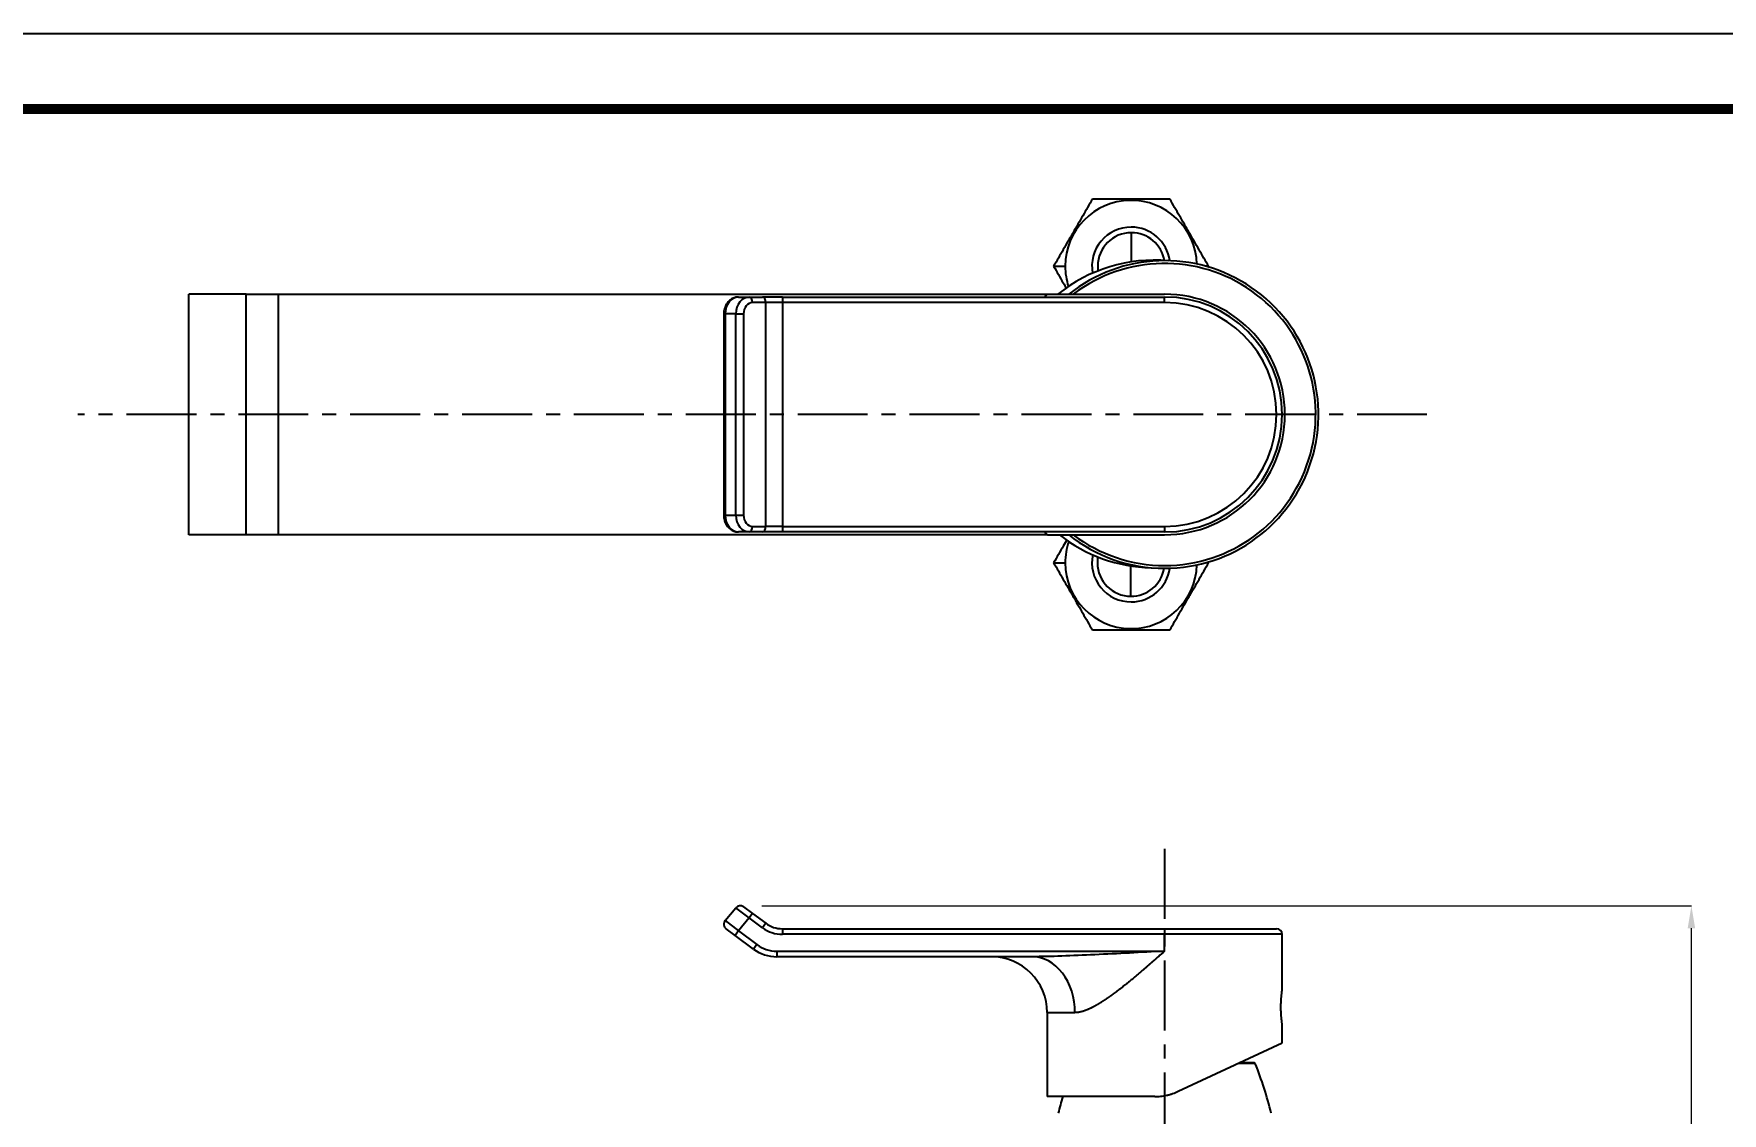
# Model space of a CAD drawing. Extents: x 1571 to 2360, y 0 to 579.
# Drawn here: x 1876.1 to 2178, y 385.8 to 578.8 of the extents above; entities that cross this region are included whole.
import ezdxf

# ---------------------------------------------------------------- set-up
doc = ezdxf.new("R2010")
doc.units = 0
doc.header["$LTSCALE"] = 10
doc.header["$MEASUREMENT"] = 0
doc.header["$PDMODE"] = 3
doc.header["$PDSIZE"] = -10
doc.linetypes.add('CENTER', pattern=[2, 1.25, -0.25, 0.25, -0.25])
doc.layers.get('0').update_dxf_attribs({"linetype": 'CONTINUOUS'})
doc.layers.get('DEFPOINTS').update_dxf_attribs({"linetype": 'CONTINUOUS'})
doc.layers.add('1', color=7, linetype='CONTINUOUS')
doc.styles.add('Daelim Dimension', font='H2GTRE.TTF')
doc.dimstyles.new('DEFAULT', dxfattribs={"dimscale": 2, "dimtxt": 2, "dimasz": 2, "dimexe": 0, "dimexo": 2, "dimgap": 1, "dimtad": 1, "dimdec": 1, "dimzin": 9, "dimdsep": 46, "dimtxsty": 'Daelim Dimension', "dimcen": 0.5, "dimclrd": 252, "dimclre": 252, "dimclrt": 3, "dimadec": 1, "dimazin": 0, "dimtfac": 1, "dimtdec": 1, "dimtix": 1, "dimtmove": 0, "dimatfit": 3, "dimfxl": 1, "dimtolj": 1, "dimtzin": 1, "dimlwd": 9, "dimlwe": 9, "dimarcsym": 0})

# ---------------------------------------------------------------- blocks, each defined once
blk = doc.blocks.new('*D4')
at = {"color": 5, "lineweight": 9, "ltscale": 0.5, "transparency": 16777216}
for p, q in [((2006.29, 422.87), (2172.46, 422.87)), ((2172.46, 259.79), (2172.46, 418.87)), ((2109.29, 255.79), (2172.46, 255.79))]:
    blk.add_line(p, q, dxfattribs=at)
at = {"color": 5, "ltscale": 0.5, "transparency": 16777216}
for points in [[(2171.8, 418.87), (2173.13, 418.87), (2172.46, 422.87)], [(2171.8, 259.79), (2173.13, 259.79), (2172.46, 255.79)]]:
    blk.add_solid(points, dxfattribs=at)
at = {"layer": 'DEFPOINTS', "color": 0, "ltscale": 0.5, "transparency": 16777216}
for p in [(2002.29, 422.87), (2172.46, 422.87), (2105.29, 255.79)]:
    blk.add_point(p, dxfattribs=at)
at = {"color": 7, "lineweight": -3, "ltscale": 0.5, "transparency": 16777216, "insert": (2165.23, 339.33), "char_height": 10, "attachment_point": 5, "rotation": 90, "style": 'Daelim Dimension'}
blk.add_mtext('\\A1;167', dxfattribs=at)

msp = doc.modelspace()

# ---------------------------------------------------------------- linework, layer by layer
at = {"lineweight": -3, "ltscale": 0.5}
msp.add_lwpolyline([(1570.59, 0), (2360.47, 0), (2360.47, 578.76), (1570.59, 578.76)], close=True, dxfattribs=at)
at = {"color": 5, "linetype": 'ByBlock', "lineweight": -3, "const_width": 1.82}
msp.add_lwpolyline([(1583.29, 24.78), (2347.69, 24.78), (2347.69, 565.32), (1583.29, 565.32)], close=True, dxfattribs=at)
at = {"layer": '1', "color": 7, "linetype": 'Continuous', "lineweight": -3}
for p, q in [((2072.33, 543.2), (2072.33, 537.98)), ((2058.44, 537.2), (2060.52, 537.2)), ((2066.33, 537.2), (2066.33, 536.35)), ((2086.15, 537.2), (2085.64, 537.2)), ((1914.1, 532.2), (1903.82, 532.2)), ((1903.83, 489.2), (1903.82, 532.2)), ((1914.1, 489.2), (1914.1, 532.2)), ((1914.1, 532.2), (1919.85, 532.2)), ((1919.85, 532.2), (2057.37, 532.2)), ((1919.85, 489.2), (1919.85, 532.2)), ((2002.09, 531.7), (2004.02, 531.7)), ((2004.02, 531.7), (2006.38, 531.7)), ((2009.94, 531.7), (2006.38, 531.7)), ((2009.94, 531.7), (2078.29, 531.7)), ((2009.94, 531.7), (2009.94, 530.7)), ((2057.37, 532.2), (2078.29, 532.2)), ((2078.29, 530.7), (2078.29, 531.7)), ((1999.47, 528.7), (1999.47, 492.7)), ((1999.47, 528.7), (1999.71, 528.7)), ((2001.64, 528.7), (1999.71, 528.7)), ((1999.71, 528.7), (1999.71, 492.7)), ((2001.64, 492.7), (2001.64, 528.7)), ((2001.64, 528.7), (2003, 528.7)), ((2003, 528.7), (2003, 492.7)), ((2006.97, 530.7), (2004.61, 530.7)), ((2009.94, 530.7), (2006.97, 530.7)), ((2006.97, 490.7), (2006.97, 530.7)), ((2078.29, 530.7), (2009.94, 530.7)), ((2009.94, 530.7), (2009.94, 490.7)), ((1999.47, 492.7), (1999.71, 492.7)), ((1999.71, 492.7), (2001.64, 492.7)), ((2001.64, 492.7), (2003, 492.7)), ((1914.1, 489.2), (1903.83, 489.2)), ((1919.85, 489.2), (1914.1, 489.2)), ((2057.37, 489.2), (1919.85, 489.2)), ((2004.02, 489.7), (2002.09, 489.7)), ((2006.38, 489.7), (2004.02, 489.7)), ((2004.61, 490.7), (2006.97, 490.7)), ((2009.94, 489.7), (2006.38, 489.7)), ((2009.94, 490.7), (2006.97, 490.7)), ((2009.94, 490.7), (2078.29, 490.7)), ((2009.94, 490.7), (2009.94, 489.7)), ((2078.29, 489.7), (2009.94, 489.7)), ((2057.37, 489.2), (2078.29, 489.2)), ((2078.29, 490.7), (2078.29, 489.7)), ((2058.44, 484.2), (2060.52, 484.2)), ((2066.26, 485.27), (2066.26, 484.2)), ((2072.26, 478.2), (2072.26, 483.62)), ((2086.15, 484.2), (2085.64, 484.2)), ((2003, 422.68), (2004.61, 421.49)), ((1999.71, 420.22), (2001.64, 422.52)), ((1999.71, 420.22), (2002.09, 418.38)), ((2004.02, 420.69), (2001.64, 422.52)), ((2004.02, 420.69), (2002.09, 418.38)), ((2004.61, 421.49), (2004.02, 420.69)), ((2006.38, 418.94), (2004.02, 420.69)), ((2004.61, 421.49), (2006.97, 419.75)), ((2006.97, 419.75), (2006.38, 418.94)), ((2001.49, 417.58), (1999.88, 418.77)), ((2002.09, 418.38), (2001.49, 417.58)), ((2004.79, 415.14), (2001.49, 417.58)), ((2002.09, 418.38), (2005.39, 415.94)), ((2009.94, 418.77), (2009.94, 417.77)), ((2009.94, 418.77), (2078.29, 418.77)), ((2078.29, 417.77), (2009.94, 417.77)), ((2078.29, 418.77), (2098.29, 418.77)), ((2078.29, 418.77), (2078.29, 417.77)), ((2099.29, 417.77), (2078.29, 417.77)), ((2078.29, 414.77), (2078.29, 417.77)), ((2099.29, 407.77), (2099.29, 417.77)), ((2005.39, 415.94), (2004.79, 415.14)), ((2008.95, 414.77), (2008.95, 413.77)), ((2008.95, 414.77), (2078.29, 414.77)), ((2054.61, 413.77), (2008.95, 413.77)), ((2057.29, 403.77), (2057.29, 388.77)), ((2057.29, 403.77), (2062.25, 403.77)), ((2099.29, 398.36), (2099.29, 401.81)), ((2080.73, 389.71), (2099.29, 398.36)), ((2094.5, 394.66), (2091.36, 394.66)), ((2094.31, 394.79), (2091.63, 394.79)), ((2076.51, 388.77), (2057.29, 388.77))]:
    msp.add_line(p, q, dxfattribs=at)
at = {"layer": '1', "color": 1, "linetype": 'CENTER', "lineweight": -3}
for p, q in [((2125.19, 510.7), (1884.01, 510.7)), ((2078.29, 433.07), (2078.29, 254.29))]:
    msp.add_line(p, q, dxfattribs=at)
at = {"layer": '1', "color": 7, "linetype": 'Continuous', "lineweight": -3}
for centre, radius, start, end in [((2072.29, 537.2), 11.78, 1.89, 180), ((2072.29, 537.2), 7, 90, 190.1644), ((2072.29, 537.2), 7, 8.0803, 90), ((2072.33, 537.2), 6, 90, 180), ((2072.33, 537.2), 6, 9.5948, 90), ((2076.49, 510.8), 27.5, 84.9401, 128.9047), ((2078.29, 510.7), 27.5, 270, 128.5706), ((2078.29, 510.7), 27, 270, 127.2206), ((2072.29, 537.2), 11.78, 180, 197.9072), ((2078.29, 510.7), 30, 134.22, 135.5734), ((2078.29, 510.7), 21.5, 270, 90), ((2078.29, 510.7), 21, 270, 90), ((2078.29, 510.7), 20, 270, 90), ((2078.29, 510.7), 30, 224.4266, 225.78), ((2076.49, 510.8), 27.5, 231.7628, 268.7001), ((2078.29, 510.7), 27.5, 231.4237, 270), ((2078.29, 510.7), 27, 232.7738, 270), ((2072.29, 484.2), 11.78, 161.2547, 180), ((2072.29, 484.2), 11.78, 180, 358.11), ((2072.29, 484.2), 7, 168.3, 270), ((2072.26, 484.2), 6, 180, 270), ((2072.26, 484.2), 6, 270, 350.408), ((2072.29, 484.2), 7, 270, 351.9197), ((2002.41, 421.88), 1, 53.546, 140), ((2000.47, 419.57), 1, 140, 233.546), ((2009.94, 423.77), 5, 233.546, 270), ((2009.94, 423.77), 6, 233.546, 270), ((2098.29, 417.77), 1, 0, 90), ((2008.95, 420.77), 7, 233.546, 270), ((2008.95, 420.77), 6, 233.546, 270), ((2047.29, 403.77), 10, 0, 90), ((2094.31, 394.59), 0.2, 21.5684, 90), ((2029.4, 368.93), 70, 13.9365, 21.5684), ((2127.19, 368.93), 70, 163.5357, 166.0635)]:
    msp.add_arc(centre, radius, start, end, dxfattribs=at)
for centre, major_axis, ratio, start_param, end_param in [((2002.09, 528.7), (0, -3), 0.792599, 3.141593, 4.712389), ((2004.02, 528.7), (0, -3), 0.792599, 3.141593, 4.712389), ((2004.02, 530.7), (0, 1), 0.594178, 4.712389, 6.283185), ((2006.38, 530.7), (0, 1), 0.594178, 4.712389, 6.283185), ((2004.61, 528.7), (0, -2), 0.805877, 3.141593, 4.712389), ((2002.09, 492.7), (0, -3), 0.792599, 4.712389, 6.283185), ((2004.02, 492.7), (0, -3), 0.792599, 4.712389, 6.283185), ((2004.61, 492.7), (0, -2), 0.805877, 4.712389, 6.283185), ((2004.02, 490.7), (0, 1), 0.594178, 3.141593, 4.712389), ((2006.38, 490.7), (0, 1), 0.594178, 3.141593, 4.712389), ((2054.61, 403.77), (0, -10), 0.764046, 1.570796, 3.141593)]:
    msp.add_ellipse(centre, major_axis=major_axis, ratio=ratio, start_param=start_param, end_param=end_param, dxfattribs=at)
for points, knots in [([(2065.37, 549.2), (2064.8, 548.22), (2064.23, 547.23), (2063.37, 545.73), (2063.08, 545.23), (2062.5, 544.22), (2062.2, 543.72), (2061.84, 543.08), (2061.76, 542.95), (2061.65, 542.76), (2061.61, 542.7), (2061.54, 542.57), (2061.36, 542.25), (2061.17, 541.93), (2060.73, 541.17), (2060.44, 540.67), (2059.87, 539.67), (2059.58, 539.17), (2059.01, 538.18), (2058.72, 537.69), (2058.44, 537.2)], [0, 0, 0, 0, 0.25, 0.25, 0.375, 0.375, 0.5, 0.5, 0.53125, 0.53125, 0.546875, 0.546875, 0.5625, 0.625, 0.625, 0.75, 0.75, 0.875, 0.875, 1, 1, 1, 1]), ([(2079.22, 549.2), (2078.09, 549.2), (2076.95, 549.2), (2075.23, 549.2), (2074.65, 549.2), (2073.48, 549.2), (2072.9, 549.2), (2072.16, 549.2), (2072.01, 549.2), (2071.79, 549.2), (2071.72, 549.2), (2071.57, 549.2), (2071.2, 549.2), (2070.83, 549.2), (2069.96, 549.2), (2069.37, 549.2), (2068.22, 549.2), (2067.64, 549.2), (2066.5, 549.2), (2065.93, 549.2), (2065.37, 549.2)], [0, 0, 0, 0, 0.25, 0.25, 0.375, 0.375, 0.5, 0.5, 0.53125, 0.53125, 0.546875, 0.546875, 0.5625, 0.625, 0.625, 0.75, 0.75, 0.875, 0.875, 1, 1, 1, 1]), ([(2086.15, 537.2), (2085.58, 538.18), (2085.01, 539.16), (2084.15, 540.66), (2083.86, 541.16), (2083.28, 542.17), (2082.99, 542.67), (2082.62, 543.31), (2082.55, 543.44), (2082.44, 543.63), (2082.4, 543.7), (2082.33, 543.82), (2082.14, 544.14), (2081.96, 544.46), (2081.52, 545.22), (2081.23, 545.72), (2080.65, 546.72), (2080.36, 547.22), (2079.79, 548.21), (2079.51, 548.7), (2079.22, 549.2)], [0, 0, 0, 0, 0.25, 0.25, 0.375, 0.375, 0.5, 0.5, 0.53125, 0.53125, 0.546875, 0.546875, 0.5625, 0.625, 0.625, 0.75, 0.75, 0.875, 0.875, 1, 1, 1, 1]), ([(2058.44, 537.2), (2059.01, 536.22), (2059.57, 535.23), (2060.35, 533.89), (2060.54, 533.55), (2060.74, 533.21)], [0, 0, 0, 0, 0.746861, 0.746861, 1, 1, 1, 1]), ([(2002.09, 531.7), (2001.93, 531.7), (2001.57, 531.66), (2001, 531.46), (2000.45, 531.08), (2000, 530.56), (1999.67, 529.92), (1999.5, 529.28), (1999.47, 528.86), (1999.47, 528.7)], [0, 0, 0, 0, 0.106989, 0.260639, 0.414082, 0.569809, 0.729002, 0.891343, 1, 1, 1, 1]), ([(1999.47, 492.7), (1999.47, 492.55), (1999.5, 492.14), (1999.66, 491.5), (2000, 490.82), (2000.5, 490.27), (2001.1, 489.88), (2001.66, 489.72), (2001.99, 489.7), (2002.09, 489.7)], [0, 0, 0, 0, 0.097261, 0.263768, 0.431976, 0.600538, 0.767121, 0.929275, 1, 1, 1, 1]), ([(2060.82, 488.32), (2060.6, 487.93), (2060.38, 487.55), (2059.87, 486.67), (2059.58, 486.17), (2059.01, 485.18), (2058.72, 484.69), (2058.44, 484.2)], [0, 0, 0, 0, 0.276509, 0.276509, 0.638255, 0.638255, 1, 1, 1, 1]), ([(2058.44, 484.2), (2059.01, 483.22), (2059.57, 482.23), (2060.44, 480.73), (2060.73, 480.23), (2061.31, 479.22), (2061.6, 478.72), (2061.97, 478.08), (2062.04, 477.95), (2062.15, 477.76), (2062.19, 477.7), (2062.26, 477.57), (2062.45, 477.25), (2062.63, 476.93), (2063.07, 476.17), (2063.36, 475.67), (2063.94, 474.67), (2064.23, 474.17), (2064.8, 473.18), (2065.08, 472.69), (2065.37, 472.2)], [0, 0, 0, 0, 0.25, 0.25, 0.375, 0.375, 0.5, 0.5, 0.53125, 0.53125, 0.546875, 0.546875, 0.5625, 0.625, 0.625, 0.75, 0.75, 0.875, 0.875, 1, 1, 1, 1]), ([(2079.22, 472.2), (2079.79, 473.18), (2080.36, 474.16), (2081.22, 475.66), (2081.51, 476.16), (2082.09, 477.17), (2082.39, 477.67), (2082.75, 478.31), (2082.83, 478.44), (2082.94, 478.63), (2082.98, 478.7), (2083.05, 478.82), (2083.23, 479.14), (2083.42, 479.46), (2083.86, 480.22), (2084.15, 480.72), (2084.72, 481.72), (2085.01, 482.22), (2085.58, 483.21), (2085.87, 483.71), (2086.15, 484.2)], [0, 0, 0, 0, 0.25, 0.25, 0.375, 0.375, 0.5, 0.5, 0.53125, 0.53125, 0.546875, 0.546875, 0.5625, 0.625, 0.625, 0.75, 0.75, 0.875, 0.875, 1, 1, 1, 1]), ([(2065.37, 472.2), (2066.5, 472.2), (2067.64, 472.2), (2069.36, 472.2), (2069.94, 472.2), (2071.11, 472.2), (2071.69, 472.2), (2072.43, 472.2), (2072.58, 472.2), (2072.8, 472.2), (2072.87, 472.2), (2073.02, 472.2), (2073.39, 472.2), (2073.76, 472.2), (2074.63, 472.2), (2075.22, 472.2), (2076.37, 472.2), (2076.95, 472.2), (2078.09, 472.2), (2078.66, 472.2), (2079.22, 472.2)], [0, 0, 0, 0, 0.25, 0.25, 0.375, 0.375, 0.5, 0.5, 0.53125, 0.53125, 0.546875, 0.546875, 0.5625, 0.625, 0.625, 0.75, 0.75, 0.875, 0.875, 1, 1, 1, 1]), ([(2078.29, 414.77), (2074.03, 414.54), (2069.9, 414.31), (2063.77, 414.03), (2061.8, 413.94), (2058.02, 413.81), (2056.2, 413.77), (2054.61, 413.77)], [0, 0, 0, 0, 0.5, 0.5, 0.75, 0.75, 1, 1, 1, 1]), ([(2077.16, 413.77), (2077.13, 413.75), (2077.08, 413.71), (2077.01, 413.64), (2076.94, 413.58), (2076.86, 413.51), (2076.79, 413.45), (2076.72, 413.39), (2076.65, 413.33), (2076.58, 413.27), (2076.51, 413.21), (2076.45, 413.15), (2076.38, 413.09), (2076.31, 413.03), (2076.25, 412.97), (2076.18, 412.92), (2076.12, 412.86), (2076.05, 412.81), (2075.99, 412.75), (2075.93, 412.7), (2075.87, 412.64), (2075.81, 412.59), (2075.75, 412.54), (2075.69, 412.49), (2075.63, 412.44), (2075.57, 412.39), (2075.52, 412.34), (2075.46, 412.29), (2075.41, 412.24), (2075.35, 412.19), (2075.3, 412.15), (2075.25, 412.1), (2075.19, 412.05), (2075.14, 412.01), (2075.09, 411.96), (2075.04, 411.92), (2074.99, 411.88), (2074.94, 411.84), (2074.9, 411.79), (2074.85, 411.75), (2074.8, 411.71), (2074.76, 411.67), (2074.71, 411.63), (2074.67, 411.6), (2074.62, 411.56), (2074.58, 411.52), (2074.54, 411.49), (2074.5, 411.45), (2074.46, 411.41), (2074.42, 411.38), (2074.38, 411.35), (2074.34, 411.31), (2074.3, 411.28), (2074.26, 411.25), (2074.15, 411.15), (2073.95, 410.98), (2073.67, 410.74), (2073.39, 410.51), (2073.12, 410.28), (2072.85, 410.05), (2072.58, 409.83), (2072.32, 409.62), (2072.07, 409.4), (2071.81, 409.2), (2071.56, 409), (2071.32, 408.8), (2071.08, 408.61), (2070.84, 408.42), (2070.61, 408.23), (2070.38, 408.05), (2070.19, 407.91), (2070.04, 407.79), (2069.93, 407.71), (2069.82, 407.62), (2069.71, 407.54), (2069.6, 407.46), (2069.5, 407.38), (2069.39, 407.3), (2069.28, 407.22), (2069.18, 407.14), (2069.07, 407.07), (2068.97, 406.99), (2068.86, 406.91), (2068.76, 406.84), (2068.66, 406.77), (2068.56, 406.69), (2068.45, 406.62), (2068.35, 406.55), (2068.25, 406.48), (2068.15, 406.41), (2068.05, 406.34), (2067.96, 406.28), (2067.86, 406.21), (2067.76, 406.14), (2067.67, 406.08), (2067.57, 406.02), (2067.47, 405.95), (2067.38, 405.89), (2067.28, 405.83), (2067.19, 405.77), (2067.1, 405.71), (2067.01, 405.65), (2066.91, 405.59), (2066.82, 405.54), (2066.73, 405.48), (2066.64, 405.43), (2066.55, 405.37), (2066.46, 405.32), (2066.38, 405.27), (2066.29, 405.22), (2066.2, 405.17), (2066.12, 405.12), (2066.03, 405.07), (2065.95, 405.02), (2065.86, 404.97), (2065.78, 404.93), (2065.69, 404.88), (2065.61, 404.84), (2065.53, 404.8), (2065.45, 404.75), (2065.37, 404.71), (2065.29, 404.67), (2065.21, 404.63), (2065.13, 404.59), (2065.05, 404.56), (2064.97, 404.52), (2064.89, 404.48), (2064.82, 404.45), (2064.74, 404.41), (2064.66, 404.38), (2064.59, 404.35), (2064.51, 404.32), (2064.44, 404.28), (2064.37, 404.25), (2064.29, 404.23), (2064.22, 404.2), (2064.15, 404.17), (2064.08, 404.14), (2064.01, 404.12), (2063.94, 404.09), (2063.87, 404.07), (2063.8, 404.05), (2063.73, 404.03), (2063.66, 404), (2063.6, 403.98), (2063.53, 403.97), (2063.46, 403.95), (2063.4, 403.93), (2063.33, 403.91), (2063.27, 403.9), (2063.2, 403.88), (2063.14, 403.87), (2063.08, 403.86), (2063.01, 403.84), (2062.95, 403.83), (2062.89, 403.82), (2062.83, 403.81), (2062.77, 403.81), (2062.71, 403.8), (2062.65, 403.79), (2062.59, 403.79), (2062.53, 403.78), (2062.48, 403.78), (2062.42, 403.77), (2062.36, 403.77), (2062.31, 403.77), (2062.27, 403.77), (2062.25, 403.77)], [0, 0, 0, 0, 0.004904, 0.009759, 0.014566, 0.019325, 0.024035, 0.028697, 0.03331, 0.037875, 0.042392, 0.04686, 0.05128, 0.055651, 0.059974, 0.064249, 0.068475, 0.072653, 0.076783, 0.080864, 0.084897, 0.088881, 0.092817, 0.096705, 0.100544, 0.104335, 0.108077, 0.111771, 0.115417, 0.119014, 0.122563, 0.126064, 0.129516, 0.13292, 0.136275, 0.139582, 0.142841, 0.146051, 0.149213, 0.152326, 0.155392, 0.158408, 0.161377, 0.164297, 0.167168, 0.169992, 0.172766, 0.175493, 0.178171, 0.180801, 0.183382, 0.185915, 0.1884, 0.190836, 0.193224, 0.211919, 0.230358, 0.248539, 0.266465, 0.284134, 0.301547, 0.318705, 0.335608, 0.352257, 0.368651, 0.384792, 0.400679, 0.416314, 0.431697, 0.446827, 0.461707, 0.468988, 0.476229, 0.483431, 0.490593, 0.497715, 0.504798, 0.511841, 0.518845, 0.52581, 0.532736, 0.539624, 0.546472, 0.553281, 0.560052, 0.566785, 0.573479, 0.580134, 0.586752, 0.593331, 0.599873, 0.606377, 0.612843, 0.619272, 0.625663, 0.632017, 0.638334, 0.644614, 0.650857, 0.657063, 0.663233, 0.669367, 0.675464, 0.681525, 0.68755, 0.69354, 0.699494, 0.705412, 0.711295, 0.717143, 0.722957, 0.728735, 0.734479, 0.740189, 0.745864, 0.751505, 0.757113, 0.762687, 0.768228, 0.773735, 0.77921, 0.784651, 0.790061, 0.795438, 0.800782, 0.806095, 0.811377, 0.816627, 0.821846, 0.827034, 0.832191, 0.837318, 0.842415, 0.847482, 0.85252, 0.857528, 0.862507, 0.867457, 0.872379, 0.877273, 0.882139, 0.886978, 0.891789, 0.896574, 0.901331, 0.906063, 0.910768, 0.915448, 0.920103, 0.924733, 0.929339, 0.93392, 0.938477, 0.943011, 0.947522, 0.95201, 0.956476, 0.96092, 0.965343, 0.969744, 0.974125, 0.978486, 0.982826, 0.987148, 0.99145, 0.995734, 1, 1, 1, 1]), ([(2099.29, 401.77), (2099.29, 401.77), (2099.29, 401.78), (2099.29, 401.81), (2099.29, 401.84), (2099.28, 401.85), (2099.28, 401.87), (2099.28, 401.88), (2099.27, 401.93), (2099.26, 401.99), (2099.25, 402.08), (2099.24, 402.15), (2099.24, 402.17), (2099.24, 402.21), (2099.24, 402.22), (2099.23, 402.25), (2099.22, 402.31), (2099.21, 402.45), (2099.19, 402.64), (2099.17, 402.79), (2099.16, 402.88), (2099.16, 402.9), (2099.16, 402.94), (2099.15, 403), (2099.15, 403.06), (2099.14, 403.18), (2099.13, 403.35), (2099.12, 403.53), (2099.11, 403.66), (2099.11, 403.71), (2099.1, 403.8), (2099.1, 403.85), (2099.09, 403.99), (2099.09, 404.18), (2099.08, 404.37), (2099.08, 404.52), (2099.08, 404.59), (2099.08, 404.67), (2099.08, 404.72), (2099.08, 404.74), (2099.08, 404.87), (2099.08, 404.96), (2099.08, 405.16), (2099.09, 405.35), (2099.09, 405.54), (2099.1, 405.66), (2099.1, 405.68), (2099.1, 405.73), (2099.1, 405.76), (2099.11, 405.82), (2099.11, 405.87), (2099.12, 406.01), (2099.13, 406.18), (2099.14, 406.35), (2099.15, 406.47), (2099.15, 406.51), (2099.16, 406.59), (2099.16, 406.63), (2099.17, 406.75), (2099.19, 406.89), (2099.21, 407.09), (2099.22, 407.21), (2099.23, 407.28), (2099.23, 407.29), (2099.23, 407.32), (2099.24, 407.35), (2099.24, 407.39), (2099.25, 407.46), (2099.26, 407.54), (2099.27, 407.61), (2099.28, 407.65), (2099.28, 407.67), (2099.28, 407.68), (2099.28, 407.69), (2099.29, 407.7), (2099.29, 407.73), (2099.29, 407.76), (2099.29, 407.77), (2099.29, 407.77)], [0, 0, 0, 0, 0.031031, 0.062288, 0.062288, 0.077917, 0.077917, 0.093545, 0.093545, 0.124802, 0.156059, 0.156059, 0.171688, 0.171688, 0.179502, 0.179502, 0.187316, 0.218573, 0.249831, 0.281088, 0.281088, 0.288902, 0.288902, 0.296716, 0.312345, 0.312345, 0.343602, 0.374859, 0.374859, 0.390487, 0.390487, 0.406116, 0.406116, 0.437373, 0.46863, 0.46863, 0.484258, 0.492073, 0.492073, 0.499887, 0.499887, 0.531144, 0.531144, 0.562401, 0.593658, 0.593658, 0.601472, 0.601472, 0.609287, 0.609287, 0.624915, 0.624915, 0.656172, 0.687429, 0.687429, 0.703058, 0.703058, 0.718686, 0.718686, 0.749944, 0.781201, 0.812458, 0.812458, 0.820272, 0.820272, 0.828086, 0.843715, 0.843715, 0.874972, 0.906229, 0.906229, 0.921857, 0.921857, 0.929672, 0.929672, 0.937486, 0.968743, 1, 1, 1, 1]), ([(2076.51, 388.77), (2076.87, 388.77), (2077.24, 388.79), (2077.95, 388.87), (2078.31, 388.93), (2078.84, 389.04), (2079.02, 389.09), (2079.28, 389.16), (2079.37, 389.19), (2079.54, 389.24), (2079.63, 389.27), (2080.06, 389.42), (2080.4, 389.55), (2080.73, 389.71)], [0, 0, 0, 0, 0.25, 0.25, 0.5, 0.5, 0.625, 0.625, 0.6875, 0.6875, 0.75, 0.75, 1, 1, 1, 1])]:
    msp.add_open_spline(points, degree=3, knots=knots, dxfattribs=at)
for points in [[(2086.03, 536.99), (2086.07, 537.06), (2086.11, 537.13), (2086.15, 537.2)], [(2086.15, 484.2), (2086.11, 484.27), (2086.07, 484.34), (2086.03, 484.4)], [(2078.29, 414.77), (2077.92, 414.44), (2077.54, 414.1), (2077.16, 413.77)]]:
    msp.add_open_spline(points, degree=3, dxfattribs=at)

# ---------------------------------------------------------------- dimensions: what is measured, and where the dimension line sits
at = {"color": 5, "lineweight": -3, "ltscale": 0.5}
dim = msp.add_linear_dim(base=(2172.46, 422.87), p1=(2105.29, 255.79), p2=(2002.29, 422.87), angle=90, text='167', dimstyle='DEFAULT', override={"dimtxt": 5, "dimclrd": 5, "dimclre": 5, "dimclrt": 7}, dxfattribs=at)
dim.commit()
dim.dimension.update_dxf_attribs({"geometry": '*D4', "text_midpoint": (2165.23, 339.33)})

doc.saveas('drawing.dxf')
